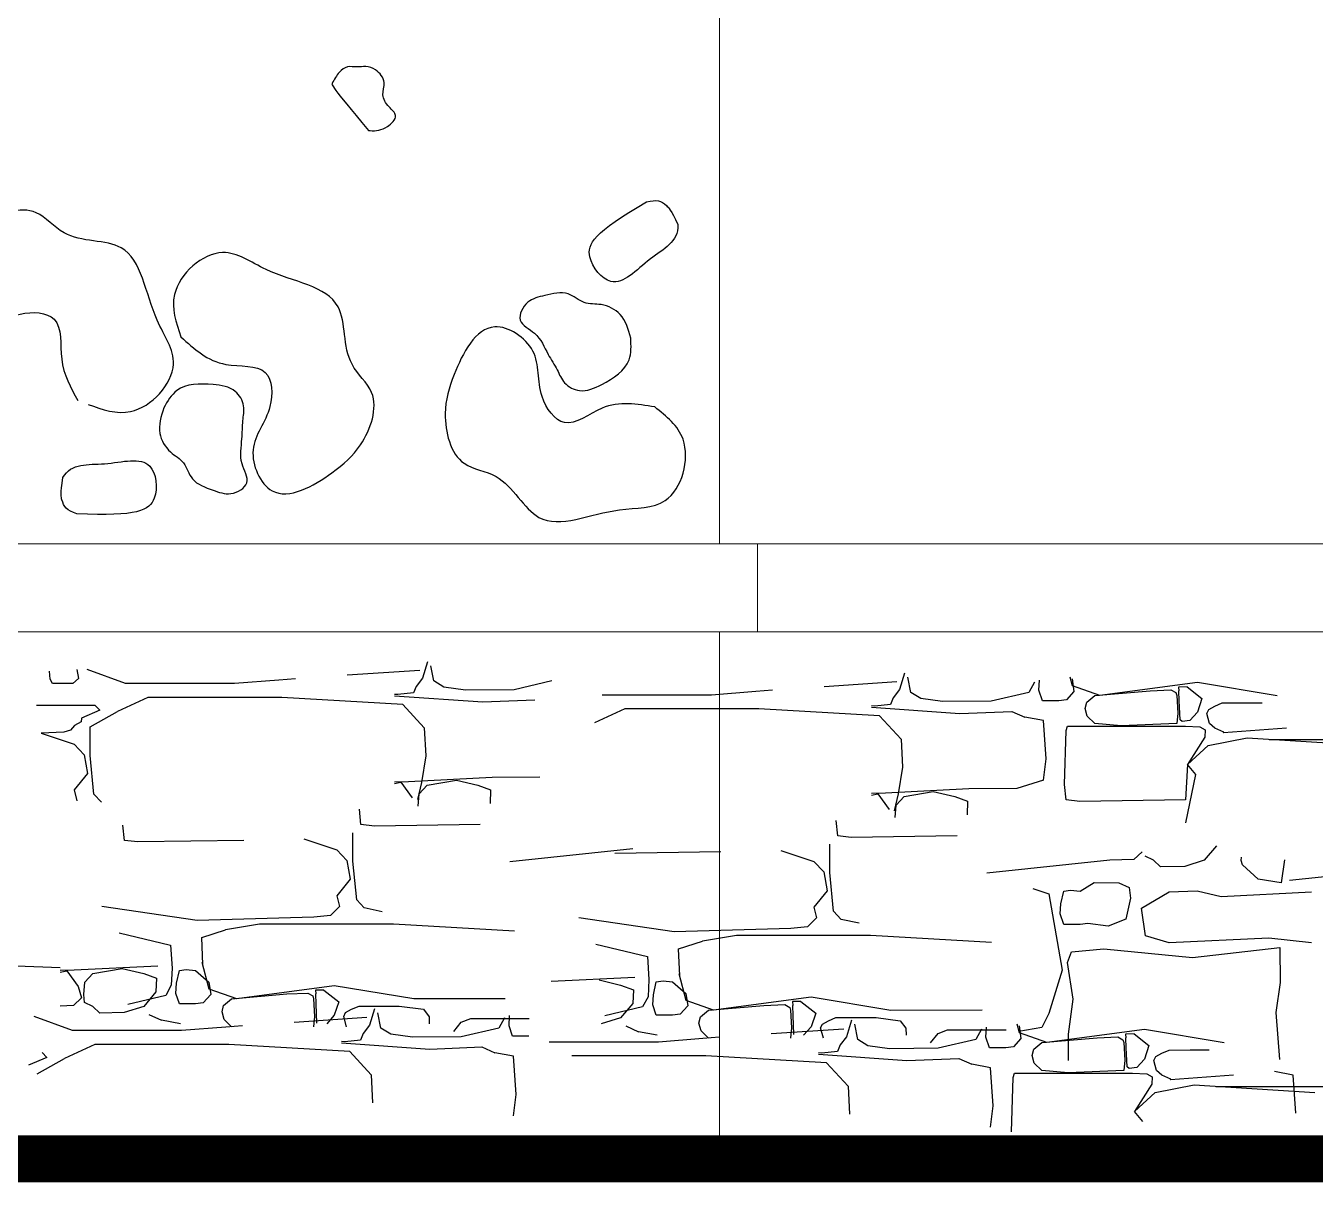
# Model space of a CAD drawing. Header units: millimetres. Extents: x 85048 to 158814, y 1395 to 38919.
# Drawn here: x 125961 to 128162, y 2807 to 4782 of the extents above; entities that cross this region are included whole.
import ezdxf

# ---------------------------------------------------------------- set-up
doc = ezdxf.new("R2010")
doc.units = ezdxf.units.MM
doc.layers.add('hatches', color=8, linetype='Continuous')
doc.layers.add('wall', color=5, linetype='Continuous')

msp = doc.modelspace()

# ---------------------------------------------------------------- linework, layer by layer
at = {"layer": 'hatches', "color": 252, "ltscale": 50, "true_color": 0x8f9991}
for p, q in [((126002.4, 3666.6, -80.8), (126001.5, 3679.8, -80.8)), ((126048.3, 3683.1, -80.8), (126050.7, 3667.7, -80.8)), ((126130.9, 3658.8, -80.8), (126066, 3682.7, -80.8)), ((126509.9, 3673.5, -80.8), (126633.7, 3681.6, -80.8)), ((126646.9, 3696.1, -136.8), (126638.3, 3668, -136.8)), ((126657.7, 3663.3, -136.8), (126652.5, 3689.4, -136.8)), ((126006.6, 3658.8, -80.8), (126002.4, 3666.6, -80.8)), ((126041.5, 3658.8, -80.8), (126006.6, 3658.8, -80.8)), ((126050.7, 3667.7, -80.8), (126041.5, 3658.8, -80.8)), ((126317.2, 3658.8, -80.8), (126130.9, 3658.8, -80.8)), ((126392.9, 3664.7, -80.8), (126317.2, 3658.8, -80.8)), ((126421.6, 3667.2, -80.8), (126392.9, 3664.7, -80.8)), ((126638.3, 3668, -136.8), (126627.7, 3654.1, -136.8)), ((126674.8, 3652.6, -136.8), (126657.7, 3663.3, -136.8)), ((126859.3, 3663.3, -136.8), (126794.8, 3648.3, -136.8)), ((127324.2, 3654, -84.6), (127448, 3662.1, -84.6)), ((127461.2, 3676.6, -140.6), (127452.7, 3648.5, -140.6)), ((127472, 3643.8, -140.6), (127466.8, 3669.9, -140.6)), ((127683.1, 3661.4, -140.6), (127673.6, 3643.8, -140.6)), ((127690.8, 3647.7, -140.6), (127691.9, 3664.9, -140.6)), ((127748.1, 3654.8, -140.6), (127744, 3669.9, -140.6)), ((127747.4, 3667, -140.6), (127750.6, 3645.5, -140.6)), ((127794.8, 3638.6, -140.6), (127748.1, 3654.8, -140.6)), ((127961.4, 3660.6, -140.6), (127794.8, 3638.6, -140.6)), ((128097.4, 3638, -140.6), (127961.4, 3660.6, -140.6)), ((126169.2, 3635.2, -80.8), (126117.4, 3611.4, -24.8)), ((126398, 3635.2, -80.8), (126169.2, 3635.2, -80.8)), ((126604.5, 3623.3, -80.8), (126398, 3635.2, -80.8)), ((126596.4, 3639.9, -136.8), (126590.4, 3640.3, -136.8)), ((126590.4, 3638.1, -136.8), (126741.2, 3627.4, -136.8)), ((126623.1, 3642.8, -136.8), (126596.4, 3639.9, -136.8)), ((126627.7, 3654.1, -136.8), (126623.1, 3642.8, -136.8)), ((126711.7, 3647.5, -136.8), (126674.8, 3652.6, -136.8)), ((126794.8, 3648.3, -136.8), (126711.7, 3647.5, -136.8)), ((127131.5, 3639.3, -84.6), (126945.3, 3639.3, -84.6)), ((127207.2, 3645.2, -84.6), (127131.5, 3639.3, -84.6)), ((127235.9, 3647.7, -84.6), (127207.2, 3645.2, -84.6)), ((127442, 3634.6, -140.6), (127437.4, 3623.3, -140.6)), ((127452.7, 3648.5, -140.6), (127442, 3634.6, -140.6)), ((127489.1, 3633.1, -140.6), (127472, 3643.8, -140.6)), ((127526, 3628, -140.6), (127489.1, 3633.1, -140.6)), ((127673.6, 3643.8, -140.6), (127609.1, 3628.8, -140.6)), ((127696.9, 3629.6, -140.6), (127690.8, 3647.7, -140.6)), ((127750.6, 3645.5, -140.6), (127737.8, 3631.3, -140.6)), ((127772.5, 3627, -140.6), (127786, 3638.6, -140.6)), ((127786, 3638.6, -140.6), (127880.5, 3646.6, -140.6)), ((127880.5, 3646.6, -140.6), (127916.2, 3648.1, -140.6)), ((127916.2, 3648.1, -140.6), (127924.7, 3643.3, -140.6)), ((127924.7, 3643.3, -140.6), (127926.2, 3638.6, -140.6)), ((127926.2, 3638.6, -140.6), (127927.9, 3608.4, -140.6)), ((127943.6, 3653.1, -140.6), (127929.2, 3652.9, -140.6)), ((127929.2, 3652.9, -140.6), (127929.7, 3646.5, -140.6)), ((127930.4, 3629.5, -140.6), (127929.7, 3646.5, -140.6)), ((127943.6, 3653.1, -140.6), (127969.2, 3633.3, -140.6)), ((127969.2, 3633.3, -140.6), (127961.4, 3610.1, -140.6)), ((126079.2, 3621.3, -24.8), (125979.3, 3621.3, -24.8)), ((126087.6, 3613.2, -24.8), (126056.1, 3599.8, -24.8)), ((126071, 3584.8, -24.8), (126117.4, 3611.4, -24.8)), ((126079.2, 3621.3, -24.8), (126087.6, 3613.2, -24.8)), ((126641, 3583.3, -24.8), (126604.5, 3623.3, -80.8)), ((126741.2, 3627.4, -136.8), (126830.3, 3630.9, -136.8)), ((126983.5, 3615.7, -84.6), (126931.8, 3592, -28.6)), ((127212.3, 3615.7, -84.6), (126983.5, 3615.7, -84.6)), ((127418.8, 3603.8, -84.6), (127212.3, 3615.7, -84.6)), ((127410.7, 3620.4, -140.6), (127404.7, 3620.8, -140.6)), ((127404.7, 3618.7, -140.6), (127555.5, 3607.9, -140.6)), ((127437.4, 3623.3, -140.6), (127410.7, 3620.4, -140.6)), ((127609.1, 3628.8, -140.6), (127526, 3628, -140.6)), ((127555.5, 3607.9, -140.6), (127644.6, 3611.4, -140.6)), ((127644.6, 3611.4, -140.6), (127666.7, 3601.6, -140.6)), ((127724.6, 3629.6, -140.6), (127696.9, 3629.6, -140.6)), ((127737.8, 3631.3, -140.6), (127724.6, 3629.6, -140.6)), ((127769.7, 3616.3, -140.6), (127772.5, 3627, -140.6)), ((127773.4, 3603.2, -140.6), (127769.7, 3616.3, -140.6)), ((127931.9, 3596.7, -140.6), (127930.4, 3629.5, -140.6)), ((127977.6, 3608, -140.6), (127980.6, 3614.7, -140.6)), ((127980.6, 3614.7, -140.6), (127990.9, 3620.4, -140.6)), ((127990.9, 3620.4, -140.6), (128003.6, 3625.7, -140.6)), ((128003.6, 3625.7, -140.6), (128039.4, 3626, -140.6)), ((128039.4, 3626, -140.6), (128072.2, 3625.8, -140.6)), ((126055.2, 3593.3, -24.8), (126044.2, 3587.2, -24.8)), ((126056.1, 3599.8, -24.8), (126055.2, 3593.3, -24.8)), ((127455.3, 3563.8, -28.6), (127418.8, 3603.8, -84.6)), ((127698.7, 3595.5, -140.6), (127666.7, 3601.6, -140.6)), ((127703.2, 3530.4, -140.6), (127698.7, 3595.5, -140.6)), ((127786, 3590.6, -140.6), (127773.4, 3603.2, -140.6)), ((127831.2, 3586.5, -140.6), (127786, 3590.6, -140.6)), ((127926.2, 3590.6, -140.6), (127831.2, 3586.5, -140.6)), ((127927.9, 3608.4, -140.6), (127926.2, 3590.6, -140.6)), ((127935.4, 3594.2, -140.6), (127931.9, 3596.7, -140.6)), ((127948.5, 3595.9, -140.6), (127935.4, 3594.2, -140.6)), ((127961.4, 3610.1, -140.6), (127948.5, 3595.9, -140.6)), ((127982.2, 3590.6, -140.6), (127977.6, 3608, -140.6)), ((127990.9, 3582.6, -140.6), (127982.2, 3590.6, -140.6)), ((126025.6, 3576, -24.8), (125987.1, 3574.1, -24.8)), ((125987.1, 3574.1, -24.8), (126043.7, 3555.2, -24.8)), ((126037.1, 3579.5, -24.8), (126025.6, 3576, -24.8)), ((126044.2, 3587.2, -24.8), (126037.1, 3579.5, -24.8)), ((126070.8, 3536, -24.8), (126071, 3584.8, -24.8)), ((126641, 3583.3, -24.8), (126643.7, 3535.3, -24.8)), ((127734.7, 3486.2, -140.6), (127737, 3578.7, -140.6)), ((127737, 3578.7, -140.6), (127739.4, 3586.1, -140.6)), ((127739.4, 3586.1, -140.6), (127941.2, 3586.1, -140.6)), ((127941.2, 3586.1, -140.6), (127965.5, 3584.8, -140.6)), ((127973.8, 3567.2, -140.6), (127944.5, 3520.7, -140.6)), ((127965.5, 3584.8, -140.6), (127974.5, 3580.1, -140.6)), ((127974.5, 3580.1, -140.6), (127973.8, 3567.2, -140.6)), ((128006.5, 3576, -140.6), (127990.9, 3582.6, -140.6)), ((128113.6, 3582.6, -140.6), (128006, 3574.7, -140.6)), ((128006, 3574.7, -140.6), (128006.5, 3576, -140.6)), ((126043.7, 3555.2, -24.8), (126060.8, 3537.4, -24.8)), ((127455.3, 3563.8, -28.6), (127458, 3515.8, -28.6)), ((127944.5, 3520.7, -140.6), (127979.9, 3553.1, -140.6)), ((127979.9, 3553.1, -140.6), (128046.5, 3566.4, -140.6)), ((128046.5, 3566.4, -140.6), (128252.2, 3553.1, -140.6)), ((128571.1, 3562.7, 82.2), (128083.6, 3562.7, 82.2)), ((126060.8, 3537.4, -24.8), (126066.2, 3505.2, -24.8)), ((126077.3, 3470.1, -24.8), (126070.8, 3536, -24.8)), ((126643.7, 3535.3, -24.8), (126636.3, 3489.9, -24.8)), ((127698.7, 3494, -140.6), (127703.2, 3530.4, -140.6)), ((126066.2, 3505.2, -24.8), (126043.7, 3477.2, -24.8)), ((127458, 3515.8, -28.6), (127450.6, 3470.4, -28.6)), ((127944.5, 3520.7, -140.6), (127941.2, 3460.1, -140.6)), ((127941.4, 3421, -140.6), (127958.5, 3503.6, -140.6)), ((127958.5, 3503.6, -140.6), (127944.5, 3520.7, -140.6)), ((126614.3, 3491.2, -136.8), (126590.4, 3490.5, -136.8)), ((126590.4, 3488, -136.8), (126601.5, 3490.2, -136.8)), ((126601.5, 3490.2, -136.8), (126620.8, 3463.5, -136.8)), ((126757, 3498.2, -136.8), (126614.3, 3491.2, -136.8)), ((126636.3, 3489.9, -24.8), (126629.5, 3461, -24.8)), ((126632.5, 3470.5, -136.8), (126646.1, 3485.4, -136.8)), ((126646.1, 3485.4, -136.8), (126696.1, 3493.9, -136.8)), ((126696.1, 3493.9, -136.8), (126732.8, 3485.4, -136.8)), ((126732.8, 3485.4, -136.8), (126754.6, 3477.4, -136.8)), ((126838.7, 3499, -136.8), (126757, 3498.2, -136.8)), ((127571.3, 3478.8, -140.6), (127428.7, 3471.7, -140.6)), ((127653, 3479.6, -140.6), (127571.3, 3478.8, -140.6)), ((127698.7, 3494, -140.6), (127653, 3479.6, -140.6)), ((127737.5, 3460.1, -140.6), (127734.7, 3486.2, -140.6)), ((126043.7, 3477.2, -24.8), (126048.1, 3458.7, -24.8)), ((126090, 3456.2, -24.8), (126077.3, 3470.1, -24.8)), ((126630.9, 3449.5, -136.8), (126632.5, 3470.5, -136.8)), ((126754.6, 3477.4, -136.8), (126753.6, 3453.9, -136.8)), ((127428.7, 3471.7, -140.6), (127404.7, 3471, -140.6)), ((127404.7, 3468.5, -140.6), (127415.8, 3470.8, -140.6)), ((127415.8, 3470.8, -140.6), (127435.1, 3444, -140.6)), ((127450.6, 3470.4, -28.6), (127443.8, 3441.5, -28.6)), ((127446.8, 3451, -140.6), (127460.5, 3465.9, -140.6)), ((127460.5, 3465.9, -140.6), (127510.4, 3474.5, -140.6)), ((127510.4, 3474.5, -140.6), (127547.1, 3465.9, -140.6)), ((127547.1, 3465.9, -140.6), (127568.9, 3457.9, -140.6)), ((127568.9, 3457.9, -140.6), (127568, 3434.5, -140.6)), ((127760.4, 3457.4, -140.6), (127737.5, 3460.1, -140.6)), ((127941.2, 3460.1, -140.6), (127760.4, 3457.4, -140.6)), ((126533.2, 3418.3, -24.8), (126530.5, 3444.3, -24.8)), ((127445.2, 3430, -140.6), (127446.8, 3451, -140.6)), ((126129.3, 3391, -24.8), (126126.6, 3417.1, -24.8)), ((126556.1, 3415.5, -24.8), (126533.2, 3418.3, -24.8)), ((126736.9, 3418.3, -24.8), (126556.1, 3415.5, -24.8)), ((127347.5, 3398.8, -28.6), (127344.8, 3424.8, -28.6)), ((126152.2, 3388.3, -24.8), (126129.3, 3391, -24.8)), ((126333, 3391, -24.8), (126152.2, 3388.3, -24.8)), ((126435.7, 3393.5, -80.8), (126492.2, 3374.6, -80.8)), ((126519.4, 3355.4, -80.8), (126519.6, 3404.2, -80.8)), ((127370.4, 3396, -28.6), (127347.5, 3398.8, -28.6)), ((127551.2, 3398.8, -28.6), (127370.4, 3396, -28.6)), ((126492.2, 3374.6, -80.8), (126509.3, 3356.8, -80.8)), ((126997.6, 3376.4, -136.8), (126787.6, 3354.5, -136.8)), ((127147.4, 3371.6, -28.6), (126966.5, 3368.8, -28.6)), ((127250, 3374, -84.6), (127306.5, 3355.1, -84.6)), ((127333.7, 3335.9, -84.6), (127333.9, 3384.8, -84.6)), ((127866.9, 3371.4, -140.6), (127853, 3358.3, -140.6)), ((127993.9, 3381.5, -140.6), (127973, 3357, -140.6)), ((126509.3, 3356.8, -80.8), (126514.8, 3324.6, -80.8)), ((126525.9, 3289.5, -80.8), (126519.4, 3355.4, -80.8)), ((127306.5, 3355.1, -84.6), (127323.7, 3337.4, -84.6)), ((127811.9, 3357, -140.6), (127601.9, 3335, -140.6)), ((127853, 3358.3, -140.6), (127811.9, 3357, -140.6)), ((127886.4, 3357, -140.6), (127872.1, 3363.8, -140.6)), ((127898.3, 3345.6, -140.6), (127886.4, 3357, -140.6)), ((127939.9, 3346.6, -140.6), (127898.3, 3345.6, -140.6)), ((127973, 3357, -140.6), (127939.9, 3346.6, -140.6)), ((128035.8, 3356.6, -140.6), (128036.5, 3362.5, -140.6)), ((128038.2, 3349.3, -140.6), (128035.8, 3356.6, -140.6)), ((128065, 3324.9, -140.6), (128038.2, 3349.3, -140.6)), ((128109.9, 3357.6, -140.6), (128104.2, 3318.5, -140.6)), ((126514.8, 3324.6, -80.8), (126492.2, 3296.6, -80.8)), ((127323.7, 3337.4, -84.6), (127329.1, 3305.1, -84.6)), ((127340.2, 3270, -84.6), (127333.7, 3335.9, -84.6)), ((128104.6, 3318.4, -140.6), (128065, 3324.9, -140.6)), ((128328.8, 3344.5, -28.6), (128118.8, 3322.5, -28.6)), ((127329.1, 3305.1, -84.6), (127306.5, 3277.1, -84.6)), ((127680.6, 3308.6, -140.6), (127707.9, 3299.8, -140.6)), ((127728.3, 3282.5, -140.6), (127733.3, 3304.4, -140.6)), ((127733.3, 3304.4, -140.6), (127744.9, 3305.8, -140.6)), ((127744.9, 3305.8, -140.6), (127761.1, 3304.4, -140.6)), ((127761.1, 3304.4, -140.6), (127785.1, 3319.2, -140.6)), ((127785.1, 3319.2, -140.6), (127827.2, 3318.6, -140.6)), ((127827.2, 3318.6, -140.6), (127844.7, 3310.5, -140.6)), ((127844.7, 3310.5, -140.6), (127847, 3292.2, -140.6)), ((127865.7, 3275.3, -140.6), (127913.3, 3302.9, -140.6)), ((127913.3, 3302.9, -140.6), (127960.8, 3304.8, -140.6)), ((127960.8, 3304.8, -140.6), (128001.7, 3295.4, -140.6)), ((128001.7, 3295.4, -140.6), (128156.1, 3302.9, -140.6)), ((126492.2, 3296.6, -80.8), (126496.7, 3278.1, -80.8)), ((126538.6, 3275.6, -80.8), (126525.9, 3289.5, -80.8)), ((127707.9, 3299.8, -140.6), (127730.4, 3169.5, -140.6)), ((127727.2, 3265.3, -140.6), (127728.3, 3282.5, -140.6)), ((127847, 3292.2, -140.6), (127838.9, 3256.5, -140.6)), ((126253.8, 3254.2, -80.8), (126090.7, 3278.1, -80.8)), ((126452.6, 3260.1, -80.8), (126253.8, 3254.2, -80.8)), ((126481.3, 3262.6, -80.8), (126452.6, 3260.1, -80.8)), ((126496.7, 3278.1, -80.8), (126481.3, 3262.6, -80.8)), ((126569.6, 3268.9, -80.8), (126538.6, 3275.6, -80.8)), ((127068.1, 3234.7, -84.6), (126905, 3258.6, -84.6)), ((127311, 3258.6, -84.6), (127295.6, 3243.1, -84.6)), ((127306.5, 3277.1, -84.6), (127311, 3258.6, -84.6)), ((127352.9, 3256.1, -84.6), (127340.2, 3270, -84.6)), ((127733.3, 3247.2, -140.6), (127727.2, 3265.3, -140.6)), ((127872.7, 3228.1, -140.6), (127865.7, 3275.3, -140.6)), ((126261.3, 3225.2, -136.8), (126301.9, 3238.3, -136.8)), ((126360, 3248.1, -192.8), (126301.9, 3238.3, -136.8)), ((126588.9, 3248.1, -192.8), (126360, 3248.1, -192.8)), ((126795.4, 3236.2, -192.8), (126588.9, 3248.1, -192.8)), ((127266.9, 3240.6, -84.6), (127068.1, 3234.7, -84.6)), ((127295.6, 3243.1, -84.6), (127266.9, 3240.6, -84.6)), ((127383.9, 3249.4, -84.6), (127352.9, 3256.1, -84.6)), ((127761.1, 3247.2, -140.6), (127733.3, 3247.2, -140.6)), ((127774.2, 3248.9, -140.6), (127761.1, 3247.2, -140.6)), ((127809.2, 3244.3, -140.6), (127774.2, 3248.9, -140.6)), ((127838.9, 3256.5, -140.6), (127809.2, 3244.3, -140.6)), ((126120.1, 3233, -136.8), (126208, 3212.1, -136.8)), ((126263.1, 3179, -136.8), (126261.3, 3225.2, -136.8)), ((127075.6, 3205.7, -140.6), (127116.2, 3218.8, -140.6)), ((127174.4, 3228.6, -196.6), (127116.2, 3218.8, -140.6)), ((127403.2, 3228.6, -196.6), (127174.4, 3228.6, -196.6)), ((127609.7, 3216.7, -196.6), (127403.2, 3228.6, -196.6)), ((127913.3, 3216, -140.6), (127872.7, 3228.1, -140.6)), ((128083.4, 3224.1, -140.6), (127913.3, 3216, -140.6)), ((128156.1, 3216, -140.6), (128083.4, 3224.1, -140.6)), ((126208, 3212.1, -136.8), (126210.7, 3173, -136.8)), ((126934.5, 3213.5, -140.6), (127022.3, 3192.6, -140.6)), ((127022.3, 3192.6, -140.6), (127025, 3153.5, -140.6)), ((127077.4, 3159.5, -140.6), (127075.6, 3205.7, -140.6)), ((127739.7, 3182.5, -140.6), (127746.4, 3200.5, -140.6)), ((127746.4, 3200.5, -140.6), (127801.4, 3205.7, -140.6)), ((127801.4, 3205.7, -140.6), (127952.8, 3190.9, -140.6)), ((127952.8, 3190.9, -140.6), (128102.1, 3208.1, -140.6)), ((128102.1, 3208.1, -140.6), (128102.8, 3148.2, -140.6)), ((126019.8, 3173.5, -24.8), (125945, 3176.4, -24.8)), ((126186.4, 3176.4, -24.8), (126043.8, 3169.3, -24.8)), ((126075.6, 3163.5, -24.8), (126125.5, 3172.1, -24.8)), ((126125.5, 3172.1, -24.8), (126162.2, 3163.5, -24.8)), ((126210.7, 3173, -136.8), (126209.3, 3143.5, -136.8)), ((126223.1, 3168.9, -136.8), (126234.7, 3170.3, -136.8)), ((126234.7, 3170.3, -136.8), (126250.9, 3168.9, -136.8)), ((126274.3, 3136.9, -136.8), (126262.2, 3182.5, -136.8)), ((127749, 3119.9, -140.6), (127739.7, 3182.5, -140.6)), ((126043.8, 3169.3, -24.8), (126019.8, 3168.6, -24.8)), ((126019.8, 3166.1, -24.8), (126030.9, 3168.4, -24.8)), ((126030.9, 3168.4, -24.8), (126050.2, 3141.6, -24.8)), ((126060.3, 3127.6, -24.8), (126061.9, 3148.7, -24.8)), ((126061.9, 3148.7, -24.8), (126075.6, 3163.5, -24.8)), ((126162.2, 3163.5, -24.8), (126184, 3155.5, -24.8)), ((126184, 3155.5, -24.8), (126183.1, 3132.1, -24.8)), ((126218.1, 3147, -136.8), (126223.1, 3168.9, -136.8)), ((126250.9, 3168.9, -136.8), (126273.6, 3149.1, -136.8)), ((126273.6, 3149.1, -136.8), (126276.9, 3127.7, -136.8)), ((127000.7, 3156.9, -28.6), (126858.1, 3149.9, -28.6)), ((126939.8, 3152.6, -28.6), (126976.5, 3144, -28.6)), ((127025, 3153.5, -140.6), (127023.7, 3124, -140.6)), ((127032.4, 3127.5, -140.6), (127037.4, 3149.5, -140.6)), ((127037.4, 3149.5, -140.6), (127049, 3150.9, -140.6)), ((127049, 3150.9, -140.6), (127065.2, 3149.5, -140.6)), ((127065.2, 3149.5, -140.6), (127088, 3129.7, -140.6)), ((127088.6, 3117.4, -140.6), (127076.5, 3163.1, -140.6)), ((127730.4, 3169.5, -140.6), (127707.9, 3095.3, -140.6)), ((126050.2, 3141.6, -24.8), (126056, 3121.9, -24.8)), ((126061.3, 3114.3, -24.8), (126060.3, 3127.6, -24.8)), ((126183.1, 3132.1, -24.8), (126162.2, 3107.5, -24.8)), ((126209.3, 3143.5, -136.8), (126199.8, 3125.9, -136.8)), ((126217, 3129.8, -136.8), (126218.1, 3147, -136.8)), ((126223.1, 3111.8, -136.8), (126217, 3129.8, -136.8)), ((126276.9, 3127.7, -136.8), (126264, 3113.5, -136.8)), ((126321.1, 3120.7, -136.8), (126274.3, 3136.9, -136.8)), ((126312.2, 3120.7, -136.8), (126406.8, 3128.7, -136.8)), ((126487.6, 3142.7, -136.8), (126321.1, 3120.7, -136.8)), ((126406.8, 3128.7, -136.8), (126442.4, 3130.3, -136.8)), ((126442.4, 3130.3, -136.8), (126450.9, 3125.4, -136.8)), ((126469.8, 3135.2, -136.8), (126455.5, 3135, -136.8)), ((126455.5, 3135, -136.8), (126455.9, 3128.7, -136.8)), ((126456.6, 3111.6, -136.8), (126455.9, 3128.7, -136.8)), ((126469.8, 3135.2, -136.8), (126495.5, 3115.4, -136.8)), ((126623.6, 3120.2, -136.8), (126487.6, 3142.7, -136.8)), ((126976.5, 3144, -28.6), (126998.4, 3136, -28.6)), ((126998.4, 3136, -28.6), (126997.4, 3112.6, -28.6)), ((127031.3, 3110.3, -140.6), (127032.4, 3127.5, -140.6)), ((127088, 3129.7, -140.6), (127091.2, 3108.2, -140.6)), ((128102.8, 3148.2, -140.6), (128095.2, 3097.1, -140.6)), ((126042.2, 3108.9, -24.8), (126019.8, 3108.1, -24.8)), ((126056, 3121.9, -24.8), (126042.2, 3108.9, -24.8)), ((126075.6, 3107.5, -24.8), (126061.3, 3114.3, -24.8)), ((126087.5, 3096.2, -24.8), (126075.6, 3107.5, -24.8)), ((126162.2, 3107.5, -24.8), (126129, 3097.1, -24.8)), ((126199.8, 3125.9, -136.8), (126135.4, 3110.9, -136.8)), ((126250.9, 3111.8, -136.8), (126223.1, 3111.8, -136.8)), ((126264, 3113.5, -136.8), (126250.9, 3111.8, -136.8)), ((126296, 3098.4, -136.8), (126298.7, 3109.1, -136.8)), ((126298.7, 3109.1, -136.8), (126312.2, 3120.7, -136.8)), ((126450.9, 3125.4, -136.8), (126452.4, 3120.7, -136.8)), ((126452.4, 3120.7, -136.8), (126454.1, 3090.5, -136.8)), ((126458.1, 3078.9, -136.8), (126456.6, 3111.6, -136.8)), ((126495.5, 3115.4, -136.8), (126487.6, 3092.3, -136.8)), ((126517.1, 3102.5, -136.8), (126529.9, 3107.9, -136.8)), ((126529.9, 3107.9, -136.8), (126565.6, 3108.1, -136.8)), ((126565.6, 3108.1, -136.8), (126598.5, 3108, -136.8)), ((126598.5, 3108, -136.8), (126639.8, 3102.5, -136.8)), ((126779.5, 3120.7, -136.8), (126623.6, 3120.2, -136.8)), ((127014.1, 3106.5, -140.6), (126949.7, 3091.4, -140.6)), ((126997.4, 3112.6, -28.6), (126976.5, 3088, -28.6)), ((127023.7, 3124, -140.6), (127014.1, 3106.5, -140.6)), ((127037.4, 3092.3, -140.6), (127031.3, 3110.3, -140.6)), ((127091.2, 3108.2, -140.6), (127078.3, 3094, -140.6)), ((127135.4, 3101.3, -140.6), (127088.6, 3117.4, -140.6)), ((127126.5, 3101.3, -140.6), (127221.1, 3109.3, -140.6)), ((127302, 3123.2, -140.6), (127135.4, 3101.3, -140.6)), ((127221.1, 3109.3, -140.6), (127256.8, 3110.8, -140.6)), ((127256.8, 3110.8, -140.6), (127265.2, 3105.9, -140.6)), ((127265.2, 3105.9, -140.6), (127266.7, 3101.3, -140.6)), ((127284.1, 3115.7, -140.6), (127269.8, 3115.6, -140.6)), ((127269.8, 3115.6, -140.6), (127270.3, 3109.2, -140.6)), ((127271, 3092.1, -140.6), (127270.3, 3109.2, -140.6)), ((127284.1, 3115.7, -140.6), (127309.8, 3095.9, -140.6)), ((127437.9, 3100.7, -140.6), (127302, 3123.2, -140.6)), ((127741.4, 3060.3, -140.6), (127749, 3119.9, -140.6)), ((126040.4, 3066.1, -80.8), (125975.4, 3090, -80.8)), ((126129, 3097.1, -24.8), (126087.5, 3096.2, -24.8)), ((126170.9, 3093.6, -136.8), (126192.9, 3083.8, -136.8)), ((126224.9, 3077.7, -136.8), (126192.9, 3083.8, -136.8)), ((126299.7, 3085.4, -136.8), (126296, 3098.4, -136.8)), ((126312.2, 3072.8, -136.8), (126299.7, 3085.4, -136.8)), ((126419.4, 3080.8, -80.8), (126543.2, 3088.9, -80.8)), ((126454.1, 3090.5, -136.8), (126452.4, 3072.8, -136.8)), ((126487.6, 3092.3, -136.8), (126474.7, 3078, -136.8)), ((126503.8, 3090.1, -136.8), (126506.8, 3096.9, -136.8)), ((126508.5, 3072.8, -136.8), (126503.8, 3090.1, -136.8)), ((126506.8, 3096.9, -136.8), (126517.1, 3102.5, -136.8)), ((126556.4, 3103.4, -136.8), (126547.8, 3075.3, -136.8)), ((126567.2, 3070.6, -136.8), (126562, 3096.7, -136.8)), ((126639.8, 3102.5, -136.8), (126649.5, 3089.8, -136.8)), ((126649.5, 3089.8, -136.8), (126649.9, 3077.6, -136.8)), ((126704.5, 3080.5, -136.8), (126720.6, 3086.7, -136.8)), ((126720.6, 3086.7, -136.8), (126820.5, 3086.7, -136.8)), ((126778.3, 3088.1, -136.8), (126768.8, 3070.6, -136.8)), ((126786, 3074.5, -136.8), (126787, 3091.7, -136.8)), ((126976.5, 3088, -28.6), (126943.3, 3077.7, -28.6)), ((127065.2, 3092.3, -140.6), (127037.4, 3092.3, -140.6)), ((127078.3, 3094, -140.6), (127065.2, 3092.3, -140.6)), ((127110.3, 3078.9, -140.6), (127113, 3089.7, -140.6)), ((127113, 3089.7, -140.6), (127126.5, 3101.3, -140.6)), ((127266.7, 3101.3, -140.6), (127268.5, 3071.1, -140.6)), ((127272.4, 3059.4, -140.6), (127271, 3092.1, -140.6)), ((127309.8, 3095.9, -140.6), (127301.9, 3072.8, -140.6)), ((127321.1, 3077.4, -140.6), (127331.4, 3083, -140.6)), ((127331.4, 3083, -140.6), (127344.2, 3088.4, -140.6)), ((127344.2, 3088.4, -140.6), (127379.9, 3088.7, -140.6)), ((127370.7, 3083.9, -140.6), (127362.1, 3055.8, -140.6)), ((127379.9, 3088.7, -140.6), (127412.8, 3088.5, -140.6)), ((127412.8, 3088.5, -140.6), (127454.1, 3083, -140.6)), ((127593.9, 3101.2, -140.6), (127437.9, 3100.7, -140.6)), ((127454.1, 3083, -140.6), (127463.8, 3070.3, -140.6)), ((127707.9, 3095.3, -140.6), (127695.8, 3071.2, -140.6)), ((128095.2, 3097.1, -140.6), (128101.6, 3016.8, -140.6)), ((126226.7, 3066.1, -80.8), (126040.4, 3066.1, -80.8)), ((126302.4, 3072, -80.8), (126226.7, 3066.1, -80.8)), ((126331.1, 3074.5, -80.8), (126302.4, 3072, -80.8)), ((126537.2, 3061.4, -136.8), (126532.6, 3050.1, -136.8)), ((126547.8, 3075.3, -136.8), (126537.2, 3061.4, -136.8)), ((126584.3, 3059.9, -136.8), (126567.2, 3070.6, -136.8)), ((126691.6, 3064.7, -136.8), (126704.5, 3080.5, -136.8)), ((126768.8, 3070.6, -136.8), (126704.3, 3055.6, -136.8)), ((126792.1, 3056.4, -136.8), (126786, 3074.5, -136.8)), ((126985.2, 3074.1, -140.6), (127007.2, 3064.3, -140.6)), ((127039.2, 3058.2, -140.6), (127007.2, 3064.3, -140.6)), ((127114, 3065.9, -140.6), (127110.3, 3078.9, -140.6)), ((127126.5, 3053.3, -140.6), (127114, 3065.9, -140.6)), ((127233.7, 3061.3, -84.6), (127357.5, 3069.4, -84.6)), ((127268.5, 3071.1, -140.6), (127266.7, 3053.3, -140.6)), ((127301.9, 3072.8, -140.6), (127289, 3058.6, -140.6)), ((127318.1, 3070.7, -140.6), (127321.1, 3077.4, -140.6)), ((127322.8, 3053.3, -140.6), (127318.1, 3070.7, -140.6)), ((127381.5, 3051.1, -140.6), (127376.3, 3077.2, -140.6)), ((127463.8, 3070.3, -140.6), (127464.2, 3058.1, -140.6)), ((127505.9, 3045.2, -140.6), (127518.8, 3061.1, -140.6)), ((127518.8, 3061.1, -140.6), (127534.9, 3067.2, -140.6)), ((127534.9, 3067.2, -140.6), (127634.9, 3067.2, -140.6)), ((127592.6, 3068.7, -140.6), (127583.1, 3051.1, -140.6)), ((127600.3, 3055, -140.6), (127601.4, 3072.2, -140.6)), ((127657.5, 3062.1, -140.6), (127653.5, 3077.2, -140.6)), ((127695.8, 3071.2, -140.6), (127656.4, 3064.8, -140.6)), ((127656.9, 3074.3, -140.6), (127660.1, 3052.9, -140.6)), ((127704.3, 3045.9, -140.6), (127657.5, 3062.1, -140.6)), ((127870.9, 3067.9, -140.6), (127704.3, 3045.9, -140.6)), ((127741, 3015.1, -140.6), (127741.4, 3060.3, -140.6)), ((127853.1, 3060.4, -140.6), (127838.7, 3060.2, -140.6)), ((127838.7, 3060.2, -140.6), (127839.2, 3053.9, -140.6)), ((127853.1, 3060.4, -140.6), (127878.7, 3040.6, -140.6)), ((128006.9, 3045.3, -140.6), (127870.9, 3067.9, -140.6)), ((126078.7, 3042.5, -80.8), (126026.9, 3018.8, -24.8)), ((126307.5, 3042.5, -80.8), (126078.7, 3042.5, -80.8)), ((126514, 3030.6, -80.8), (126307.5, 3042.5, -80.8)), ((126505.9, 3047.2, -136.8), (126499.9, 3047.6, -136.8)), ((126499.9, 3045.5, -136.8), (126650.7, 3034.7, -136.8)), ((126532.6, 3050.1, -136.8), (126505.9, 3047.2, -136.8)), ((126621.2, 3054.8, -136.8), (126584.3, 3059.9, -136.8)), ((126704.3, 3055.6, -136.8), (126621.2, 3054.8, -136.8)), ((126650.7, 3034.7, -136.8), (126739.8, 3038.2, -136.8)), ((126739.8, 3038.2, -136.8), (126761.8, 3028.4, -136.8)), ((126819.8, 3056.4, -136.8), (126792.1, 3056.4, -136.8)), ((127041, 3046.6, -84.6), (126854.7, 3046.6, -84.6)), ((127116.7, 3052.5, -84.6), (127041, 3046.6, -84.6)), ((127145.4, 3055, -84.6), (127116.7, 3052.5, -84.6)), ((127351.5, 3041.9, -140.6), (127346.9, 3030.6, -140.6)), ((127362.1, 3055.8, -140.6), (127351.5, 3041.9, -140.6)), ((127398.6, 3040.4, -140.6), (127381.5, 3051.1, -140.6)), ((127435.5, 3035.3, -140.6), (127398.6, 3040.4, -140.6)), ((127583.1, 3051.1, -140.6), (127518.6, 3036.1, -140.6)), ((127606.4, 3036.9, -140.6), (127600.3, 3055, -140.6)), ((127647.2, 3038.6, -140.6), (127634.1, 3036.9, -140.6)), ((127660.1, 3052.9, -140.6), (127647.2, 3038.6, -140.6)), ((127682, 3034.3, -140.6), (127695.5, 3045.9, -140.6)), ((127695.5, 3045.9, -140.6), (127790, 3053.9, -140.6)), ((127790, 3053.9, -140.6), (127825.7, 3055.4, -140.6)), ((127825.7, 3055.4, -140.6), (127834.2, 3050.6, -140.6)), ((127834.2, 3050.6, -140.6), (127835.7, 3045.9, -140.6)), ((127835.7, 3045.9, -140.6), (127837.4, 3015.7, -140.6)), ((127839.9, 3036.8, -140.6), (127839.2, 3053.9, -140.6)), ((127878.7, 3040.6, -140.6), (127870.9, 3017.4, -140.6)), ((125997.1, 3020.5, -24.8), (125965.6, 3007.1, -24.8)), ((125980.5, 2992.2, -24.8), (126026.9, 3018.8, -24.8)), ((125988.7, 3028.6, -24.8), (125997.1, 3020.5, -24.8)), ((126550.5, 2990.6, -24.8), (126514, 3030.6, -80.8)), ((126793.9, 3022.3, -136.8), (126761.8, 3028.4, -136.8)), ((126798.4, 2957.2, -136.8), (126793.9, 3022.3, -136.8)), ((127121.8, 3023, -84.6), (126893, 3023, -84.6)), ((127328.3, 3011.1, -84.6), (127121.8, 3023, -84.6)), ((127320.2, 3027.7, -140.6), (127314.2, 3028.1, -140.6)), ((127314.2, 3026, -140.6), (127465, 3015.2, -140.6)), ((127346.9, 3030.6, -140.6), (127320.2, 3027.7, -140.6)), ((127518.6, 3036.1, -140.6), (127435.5, 3035.3, -140.6)), ((127465, 3015.2, -140.6), (127554.1, 3018.7, -140.6)), ((127554.1, 3018.7, -140.6), (127576.1, 3009, -140.6)), ((127634.1, 3036.9, -140.6), (127606.4, 3036.9, -140.6)), ((127679.2, 3023.6, -140.6), (127682, 3034.3, -140.6)), ((127682.9, 3010.5, -140.6), (127679.2, 3023.6, -140.6)), ((127841.4, 3004, -140.6), (127839.9, 3036.8, -140.6)), ((127870.9, 3017.4, -140.6), (127858, 3003.2, -140.6)), ((127887.1, 3015.3, -140.6), (127890.1, 3022, -140.6)), ((127890.1, 3022, -140.6), (127900.4, 3027.7, -140.6)), ((127900.4, 3027.7, -140.6), (127913.1, 3033, -140.6)), ((127913.1, 3033, -140.6), (127948.9, 3033.3, -140.6)), ((127948.9, 3033.3, -140.6), (127981.7, 3033.1, -140.6)), ((127364.8, 2971.1, -28.6), (127328.3, 3011.1, -84.6)), ((127608.2, 3002.8, -140.6), (127576.1, 3009, -140.6)), ((127612.7, 2937.7, -140.6), (127608.2, 3002.8, -140.6)), ((127695.5, 2997.9, -140.6), (127682.9, 3010.5, -140.6)), ((127740.7, 2993.8, -140.6), (127695.5, 2997.9, -140.6)), ((127835.7, 2997.9, -140.6), (127740.7, 2993.8, -140.6)), ((127837.4, 3015.7, -140.6), (127835.7, 2997.9, -140.6)), ((127844.9, 3001.5, -140.6), (127841.4, 3004, -140.6)), ((127858, 3003.2, -140.6), (127844.9, 3001.5, -140.6)), ((127891.7, 2997.9, -140.6), (127887.1, 3015.3, -140.6)), ((127900.4, 2989.9, -140.6), (127891.7, 2997.9, -140.6)), ((128125.1, 2990.3, -28.6), (128093, 2996.4, -28.6)), ((126550.5, 2990.6, -24.8), (126553.1, 2942.6, -24.8)), ((127644.2, 2893.5, -140.6), (127646.5, 2986, -140.6)), ((127646.5, 2986, -140.6), (127648.9, 2993.4, -140.6)), ((127648.9, 2993.4, -140.6), (127850.7, 2993.4, -140.6)), ((127850.7, 2993.4, -140.6), (127875, 2992.2, -140.6)), ((127883.3, 2974.5, -140.6), (127854, 2928, -140.6)), ((127875, 2992.2, -140.6), (127884, 2987.4, -140.6)), ((127884, 2987.4, -140.6), (127883.3, 2974.5, -140.6)), ((127889.4, 2960.4, -140.6), (127956, 2973.7, -140.6)), ((127916, 2983.3, -140.6), (127900.4, 2989.9, -140.6)), ((128023.1, 2989.9, -140.6), (127915.5, 2982, -140.6)), ((127915.5, 2982, -140.6), (127916, 2983.3, -140.6)), ((127956, 2973.7, -140.6), (128161.6, 2960.4, -140.6)), ((128129.6, 2925.2, -28.6), (128125.1, 2990.3, -28.6)), ((126793.9, 2920.8, -136.8), (126798.4, 2957.2, -136.8)), ((127364.8, 2971.1, -28.6), (127367.5, 2923.2, -28.6)), ((127854, 2928, -140.6), (127889.4, 2960.4, -140.6)), ((128480.6, 2970, 82.2), (127993.1, 2970, 82.2)), ((127608.2, 2901.3, -140.6), (127612.7, 2937.7, -140.6)), ((127868, 2910.9, -140.6), (127854, 2928, -140.6))]:
    msp.add_line(p, q, dxfattribs=at)
for points, knots in [([(126546, 4603.6, 0.7), (126481.9, 4680, 0.7), (126486.8, 4688.8, 0.7), (126493.7, 4701.8, 0.7), (126509.7, 4714.4, 0.7), (126526.2, 4710.7, 0.7), (126542.3, 4714.1, 0.7), (126561.3, 4707.1, 0.7), (126577.1, 4687.4, 0.7), (126567.1, 4663.2, 0.7), (126578.8, 4644.6, 0.7), (126598.9, 4628.1, 0.7), (126576.2, 4605.2, 0.7), (126557.8, 4602, 0.7), (126546.9, 4603.5, 0.7), (126546, 4603.6, 0.7)], [124.845666, 124.845666, 124.845666, 124.845666, 131.029173, 153.842308, 170.334498, 186.795964, 201.512455, 218.997738, 245.397607, 266.238724, 289.285258, 308.048715, 331.383778, 361.749297, 364.491593, 364.491593, 364.491593, 364.491593]), ([(127074.3, 4442.6, 0.7), (127062.1, 4468.2, 0.7), (127048.8, 4482, 0.7), (127038.3, 4486.2, 0.7), (127020.7, 4481.3, 0.7), (126930.8, 4429.5, 0.7), (126908.9, 4392, 0.7), (126967.1, 4322.3, 0.7), (127021.4, 4388, 0.7), (127075.5, 4412.9, 0.7), (127074.3, 4442.6, 0.7)], [394.702215, 394.702215, 394.702215, 394.702215, 400.557988, 415.910439, 415.910439, 415.910439, 480.991077, 536.231936, 613.763119, 684.162889, 684.162889, 684.162889, 684.162889]), ([(126024, 4010.5, 0.7), (126020.3, 3982.3, 0.7), (126024.1, 3963.6, 0.7), (126030.7, 3954.3, 0.7), (126048.1, 3948.8, 0.7), (126151.6, 3943.8, 0.7), (126190.4, 3963.4, 0.7), (126179.2, 4053.6, 0.7), (126098, 4027.8, 0.7), (126039, 4036.1, 0.7), (126024, 4010.5, 0.7)], [394.702215, 394.702215, 394.702215, 394.702215, 400.557988, 415.910439, 415.910439, 415.910439, 480.991077, 536.231936, 613.763119, 684.162889, 684.162889, 684.162889, 684.162889])]:
    msp.add_open_spline(points, degree=3, knots=knots, dxfattribs=at)
for points in [[(126067.7, 4135.6, 0.7), (126139.9, 4123.5, 0.7), (126213, 4204.3, 0.7), (126185.3, 4279.2, 0.7), (126123.9, 4402.9, 0.7), (126026.2, 4428.5, 0.7), (125978.4, 4462.9, 0.7), (125889.1, 4445.8, 0.7), (125840.4, 4397.6, 0.7), (125807.6, 4296, 0.7), (125876.9, 4262.3, 0.7), (125951.5, 4289.8, 0.7), (126009.3, 4280.9, 0.7), (126022.2, 4213.1, 0.7), (126049.5, 4142.2, 0.7)], [(126225.7, 4250.9, 0.7), (126214.9, 4323.3, 0.7), (126297, 4394.9, 0.7), (126371.4, 4365.9, 0.7), (126494, 4302.4, 0.7), (126517.9, 4204.1, 0.7), (126551.4, 4155.8, 0.7), (126532.6, 4066.8, 0.7), (126483.6, 4018.9, 0.7), (126381.5, 3988, 0.7), (126349, 4057.9, 0.7), (126377.8, 4132, 0.7), (126369.9, 4189.9, 0.7), (126302.4, 4204, 0.7), (126225.7, 4250.9, 0.7)], [(126993.8, 4248.9, 0.7), (126991.1, 4211.9, 0.7), (126944.4, 4169.8, 0.7), (126906.2, 4159.2, 0.7), (126880.9, 4172.5, 0.7), (126868.2, 4194.4, 0.7), (126852.9, 4221, 0.7), (126829.6, 4257, 0.7), (126805.2, 4279.7, 0.7), (126818.1, 4310, 0.7), (126847, 4321.5, 0.7), (126887.1, 4324.3, 0.7), (126914.5, 4309.7, 0.7), (126943.3, 4306, 0.7), (126975.7, 4289.2, 0.7), (126993.8, 4248.9, 0.7)], [(127034.8, 4131.2, 0.7), (127083.1, 4076.1, 0.7), (127052.8, 3971.5, 0.7), (126974.5, 3955.6, 0.7), (126837, 3942.7, 0.7), (126763.8, 4012.4, 0.7), (126709.4, 4035, 0.7), (126677.1, 4119.9, 0.7), (126692.4, 4186.7, 0.7), (126761.5, 4268, 0.7), (126826.6, 4226.8, 0.7), (126842.5, 4148.9, 0.7), (126880.5, 4104.5, 0.7), (126944.9, 4129.2, 0.7), (127034.8, 4131.2, 0.7)], [(126196.4, 4129.7, 0.7), (126218.8, 4159.4, 0.7), (126280.8, 4169.5, 0.7), (126318.7, 4157.8, 0.7), (126332.8, 4132.9, 0.7), (126331.6, 4107.7, 0.7), (126330, 4077, 0.7), (126330.1, 4034.1, 0.7), (126338.4, 4001.8, 0.7), (126311.1, 3983.3, 0.7), (126280.7, 3989.2, 0.7), (126245.4, 4008.6, 0.7), (126230.2, 4035.7, 0.7), (126208.1, 4054.4, 0.7), (126189.9, 4086.1, 0.7), (126196.4, 4129.7, 0.7)]]:
    msp.add_spline(points, degree=3, dxfattribs=at)
at = {"layer": 'wall', "color": 250, "linetype": 'Continuous', "lineweight": 15, "ltscale": 0.13}
for p, q in [((127145.2, 3897.2, 2.1), (127145.2, 10277.2, 6.3)), ((131665.8, 3897.2, 0.2), (125370.7, 3897.2, 0.2)), ((125520.7, 3897.2, 0.2), (131665.8, 3897.2, 0.2)), ((127210.2, 3747.2, 3), (127210.2, 3897.2, 3)), ((131575.9, 3747.2, 0.2), (125370.7, 3747.2, 0.2)), ((127145.2, 2847.2, 2.1), (127145.2, 3747.2, 2.1))]:
    msp.add_line(p, q, dxfattribs=at)
at = {"layer": 'wall', "color": 250, "linetype": 'Continuous', "lineweight": 15, "ltscale": 0.13, "const_width": 80, "elevation": 2.1}
msp.add_lwpolyline([(109650.4, 2847.2), (135491.3, 2847.2)], dxfattribs=at)

doc.saveas('drawing.dxf')
